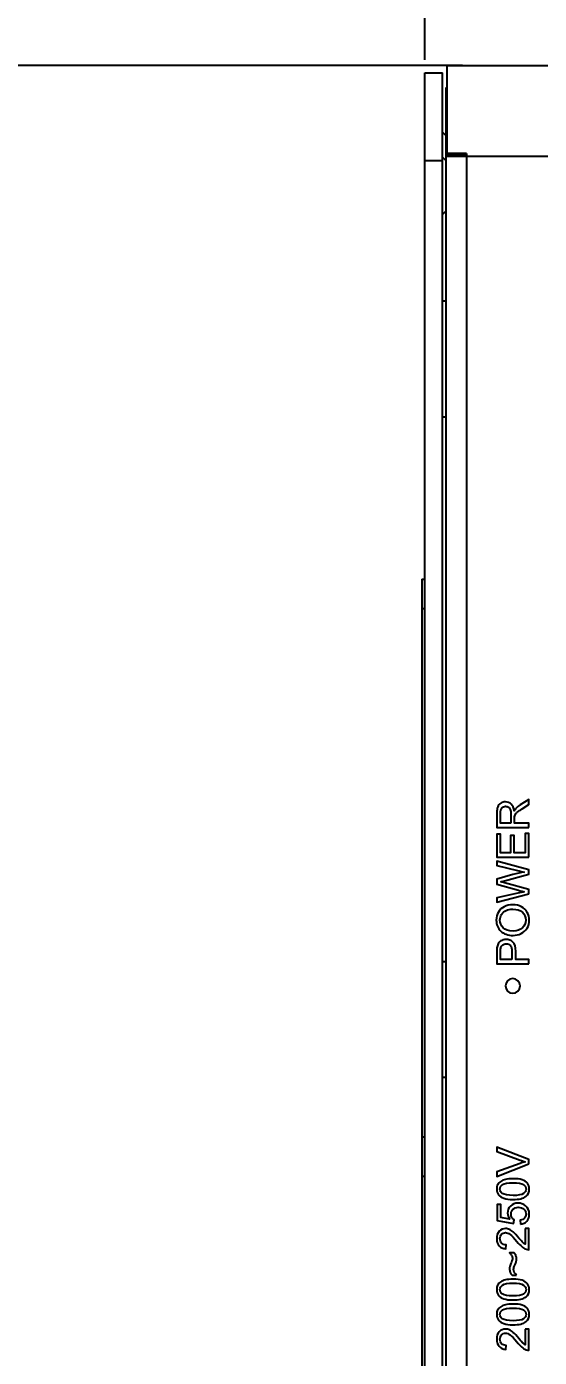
# Model space of a CAD drawing. Header units: millimetres. Extents: x 4086 to 8318, y 123 to 1549.
# Drawn here: x 6833.1 to 6868, y 1037.5 to 1128.2 of the extents above; entities that cross this region are included whole.
import ezdxf

# ---------------------------------------------------------------- set-up
doc = ezdxf.new("R2010")
doc.units = ezdxf.units.MM
for name, color, linetype in [('20_ALL_FEATURES', 7, 'Continuous'), ('layer 3', 7, 'Continuous'), ('尺寸', 3, 'Continuous')]:
    doc.layers.add(name, color=color, linetype=linetype)
doc.styles.get("Standard").update_dxf_attribs({"font": 'simsun.ttc'})
doc.dimstyles.get("Standard").update_dxf_attribs({"dimscale": 6, "dimtxt": 5, "dimasz": 3, "dimexe": 0.18, "dimexo": 0.0625, "dimgap": 0.8, "dimtad": 1, "dimtoh": 1, "dimdec": 1, "dimzin": 0, "dimdsep": 46, "dimtxsty": 'Standard', "dimcen": 0.09, "dimclrd": 256, "dimclre": 256, "dimclrt": 256, "dimadec": 0, "dimazin": 2, "dimtfac": 1, "dimtdec": 1, "dimtofl": 0, "dimtmove": 0, "dimatfit": 3, "dimfxl": 0, "dimtolj": 1, "dimtzin": 0, "dimarcsym": 0})

# ---------------------------------------------------------------- blocks, each defined once
blk = doc.blocks.new('*D100')
at = {"layer": 'Defpoints', "color": 0}
for p in [(6741.611, 1125.542), (6863.173, 1125.542), (6865.692, 987.542)]:
    blk.add_point(p, dxfattribs=at)
at = {"layer": '尺寸', "lineweight": -2}
for p, q in [((6862.798, 1125.542), (6740.531, 1125.542)), ((6741.611, 1005.542), (6741.611, 1107.542)), ((6865.317, 987.542), (6740.531, 987.542))]:
    blk.add_line(p, q, dxfattribs=at)
at = {"layer": '尺寸'}
for points in [[(6744.611, 1107.542), (6738.611, 1107.542), (6741.611, 1125.542)], [(6738.611, 1005.542), (6744.611, 1005.542), (6741.611, 987.542)]]:
    blk.add_solid(points, dxfattribs=at)
at = {"layer": '尺寸', "insert": (6721.811, 1056.542), "char_height": 30, "attachment_point": 5, "rotation": 90}
blk.add_mtext('\\A1;138.0', dxfattribs=at)
blk = doc.blocks.new('*D101')
at = {"layer": 'Defpoints', "color": 0}
for p in [(6676.661, 1125.542), (6863.173, 1125.542), (6845.223, 986.542)]:
    blk.add_point(p, dxfattribs=at)
at = {"layer": '尺寸', "lineweight": -2}
for p, q in [((6862.798, 1125.542), (6675.581, 1125.542)), ((6676.661, 1004.542), (6676.661, 1107.542)), ((6844.848, 986.542), (6675.581, 986.542))]:
    blk.add_line(p, q, dxfattribs=at)
at = {"layer": '尺寸'}
for points in [[(6679.661, 1107.542), (6673.661, 1107.542), (6676.661, 1125.542)], [(6673.661, 1004.542), (6679.661, 1004.542), (6676.661, 986.542)]]:
    blk.add_solid(points, dxfattribs=at)
at = {"layer": '尺寸', "insert": (6656.861, 1056.042), "char_height": 30, "attachment_point": 5, "rotation": 90}
blk.add_mtext('\\A1;139.0', dxfattribs=at)
blk = doc.blocks.new('*D102')
at = {"layer": 'Defpoints', "color": 0}
for p in [(7190.223, 1211.681), (6860.223, 1125.542), (7190.223, 1125.042)]:
    blk.add_point(p, dxfattribs=at)
at = {"layer": '尺寸', "lineweight": -2}
for p, q in [((6860.223, 1125.917), (6860.223, 1212.761)), ((7190.223, 1125.417), (7190.223, 1212.761)), ((6878.223, 1211.681), (7172.223, 1211.681))]:
    blk.add_line(p, q, dxfattribs=at)
at = {"layer": '尺寸'}
for points in [[(6878.223, 1214.681), (6878.223, 1208.681), (6860.223, 1211.681)], [(7172.223, 1208.681), (7172.223, 1214.681), (7190.223, 1211.681)]]:
    blk.add_solid(points, dxfattribs=at)
at = {"layer": '尺寸', "insert": (7025.223, 1231.481), "char_height": 30, "attachment_point": 5}
blk.add_mtext('\\A1;330.0', dxfattribs=at)

msp = doc.modelspace()

# ---------------------------------------------------------------- linework, layer by layer
at = {"layer": '20_ALL_FEATURES', "color": 7, "linetype": 'Continuous'}
for p, q in [((6861.723, 1125.542), (6861.723, 1119.542)), ((6861.723, 1125.542), (7188.723, 1125.542)), ((6860.223, 989.042), (6860.223, 1125.042)), ((6860.223, 1125.042), (6861.423, 1125.042)), ((6861.423, 996.042), (6861.423, 1125.042)), ((6861.673, 997.042), (6861.673, 1124.042)), ((6861.673, 1120.742), (6861.448, 1120.967)), ((6861.673, 1119.042), (6861.448, 1119.267)), ((7188.773, 1119.342), (6861.673, 1119.342)), ((6863.073, 1119.542), (6861.723, 1119.542)), ((6861.723, 1119.503), (6863.073, 1119.503)), ((6862.873, 1119.342), (6862.873, 1119.542)), ((6863.073, 1119.542), (6863.073, 1001.542)), ((6861.423, 1119.042), (6860.223, 1119.042)), ((6861.673, 1115.642), (6861.448, 1115.417)), ((6861.423, 1109.492), (6861.673, 1109.492)), ((6861.423, 1101.592), (6861.673, 1101.592)), ((6860.023, 1090.542), (6860.023, 1030.542)), ((6860.023, 1090.542), (6860.223, 1090.542)), ((6860.023, 1088.542), (6860.223, 1088.542)), ((6861.423, 1064.492), (6861.673, 1064.492)), ((6861.423, 1056.592), (6861.673, 1056.592)), ((6860.023, 1052.542), (6860.223, 1052.542)), ((6860.023, 1049.842), (6860.223, 1049.842))]:
    msp.add_line(p, q, dxfattribs=at)
at = {"layer": 'layer 3'}
for points, knots in [([(6867.309, 1073.616), (6867.309, 1073.616), (6865.132, 1073.616), (6865.132, 1073.616), (6865.132, 1073.616), (6865.132, 1073.616), (6865.132, 1074.581), (6865.132, 1074.581), (6865.132, 1074.581), (6865.132, 1074.775), (6865.152, 1074.923), (6865.191, 1075.024), (6865.191, 1075.024), (6865.23, 1075.124), (6865.299, 1075.205), (6865.398, 1075.265), (6865.398, 1075.265), (6865.496, 1075.326), (6865.606, 1075.356), (6865.725, 1075.356), (6865.725, 1075.356), (6865.88, 1075.356), (6866.01, 1075.305), (6866.116, 1075.205), (6866.116, 1075.205), (6866.222, 1075.106), (6866.289, 1074.952), (6866.318, 1074.743), (6866.318, 1074.743), (6866.354, 1074.819), (6866.391, 1074.877), (6866.426, 1074.917), (6866.426, 1074.917), (6866.503, 1075.001), (6866.6, 1075.08), (6866.716, 1075.155), (6866.716, 1075.155), (6866.716, 1075.155), (6867.309, 1075.531), (6867.309, 1075.531), (6867.309, 1075.531), (6867.309, 1075.531), (6867.309, 1075.172), (6867.309, 1075.172), (6867.309, 1075.172), (6867.309, 1075.172), (6866.856, 1074.884), (6866.856, 1074.884), (6866.856, 1074.884), (6866.725, 1074.8), (6866.625, 1074.731), (6866.555, 1074.676), (6866.555, 1074.676), (6866.486, 1074.622), (6866.438, 1074.573), (6866.41, 1074.53), (6866.41, 1074.53), (6866.383, 1074.487), (6866.363, 1074.443), (6866.352, 1074.399), (6866.352, 1074.399), (6866.346, 1074.366), (6866.342, 1074.313), (6866.342, 1074.239), (6866.342, 1074.239), (6866.342, 1074.239), (6866.342, 1073.905), (6866.342, 1073.905), (6866.342, 1073.905), (6866.342, 1073.905), (6867.309, 1073.905), (6867.309, 1073.905), (6867.309, 1073.905), (6867.309, 1073.905), (6867.309, 1073.616), (6867.309, 1073.616)], [0, 0, 0, 0, 0.05, 0.05, 0.05, 0.05, 0.1, 0.1, 0.1, 0.1, 0.15, 0.15, 0.15, 0.15, 0.2, 0.2, 0.2, 0.2, 0.25, 0.25, 0.25, 0.25, 0.3, 0.3, 0.3, 0.3, 0.35, 0.35, 0.35, 0.35, 0.4, 0.4, 0.4, 0.4, 0.45, 0.45, 0.45, 0.45, 0.5, 0.5, 0.5, 0.5, 0.55, 0.55, 0.55, 0.55, 0.6, 0.6, 0.6, 0.6, 0.65, 0.65, 0.65, 0.65, 0.7, 0.7, 0.7, 0.7, 0.75, 0.75, 0.75, 0.75, 0.8, 0.8, 0.8, 0.8, 0.85, 0.85, 0.85, 0.85, 0.9, 0.9, 0.9, 0.9, 1, 1, 1, 1]), ([(6866.093, 1073.905), (6866.093, 1073.905), (6866.093, 1074.523), (6866.093, 1074.523), (6866.093, 1074.523), (6866.093, 1074.655), (6866.079, 1074.758), (6866.052, 1074.831), (6866.052, 1074.831), (6866.025, 1074.905), (6865.981, 1074.962), (6865.921, 1075), (6865.921, 1075), (6865.861, 1075.038), (6865.796, 1075.058), (6865.726, 1075.058), (6865.726, 1075.058), (6865.623, 1075.058), (6865.538, 1075.021), (6865.471, 1074.946), (6865.471, 1074.946), (6865.405, 1074.872), (6865.372, 1074.754), (6865.372, 1074.593), (6865.372, 1074.593), (6865.372, 1074.593), (6865.372, 1073.905), (6865.372, 1073.905), (6865.372, 1073.905), (6865.372, 1073.905), (6866.093, 1073.905), (6866.093, 1073.905)], [0, 0, 0, 0, 0.111111, 0.111111, 0.111111, 0.111111, 0.222222, 0.222222, 0.222222, 0.222222, 0.333333, 0.333333, 0.333333, 0.333333, 0.444444, 0.444444, 0.444444, 0.444444, 0.555556, 0.555556, 0.555556, 0.555556, 0.666667, 0.666667, 0.666667, 0.666667, 0.777778, 0.777778, 0.777778, 0.777778, 1, 1, 1, 1]), ([(6867.309, 1071.588), (6867.309, 1071.588), (6865.132, 1071.588), (6865.132, 1071.588), (6865.132, 1071.588), (6865.132, 1071.588), (6865.132, 1073.16), (6865.132, 1073.16), (6865.132, 1073.16), (6865.132, 1073.16), (6865.387, 1073.16), (6865.387, 1073.16), (6865.387, 1073.16), (6865.387, 1073.16), (6865.387, 1071.877), (6865.387, 1071.877), (6865.387, 1071.877), (6865.387, 1071.877), (6866.056, 1071.877), (6866.056, 1071.877), (6866.056, 1071.877), (6866.056, 1071.877), (6866.056, 1073.078), (6866.056, 1073.078), (6866.056, 1073.078), (6866.056, 1073.078), (6866.312, 1073.078), (6866.312, 1073.078), (6866.312, 1073.078), (6866.312, 1073.078), (6866.312, 1071.877), (6866.312, 1071.877), (6866.312, 1071.877), (6866.312, 1071.877), (6867.054, 1071.877), (6867.054, 1071.877), (6867.054, 1071.877), (6867.054, 1071.877), (6867.054, 1073.212), (6867.054, 1073.212), (6867.054, 1073.212), (6867.054, 1073.212), (6867.309, 1073.212), (6867.309, 1073.212), (6867.309, 1073.212), (6867.309, 1073.212), (6867.309, 1071.588), (6867.309, 1071.588)], [0, 0, 0, 0, 0.076923, 0.076923, 0.076923, 0.076923, 0.153846, 0.153846, 0.153846, 0.153846, 0.230769, 0.230769, 0.230769, 0.230769, 0.307692, 0.307692, 0.307692, 0.307692, 0.384615, 0.384615, 0.384615, 0.384615, 0.461538, 0.461538, 0.461538, 0.461538, 0.538462, 0.538462, 0.538462, 0.538462, 0.615385, 0.615385, 0.615385, 0.615385, 0.692308, 0.692308, 0.692308, 0.692308, 0.769231, 0.769231, 0.769231, 0.769231, 0.846154, 0.846154, 0.846154, 0.846154, 1, 1, 1, 1]), ([(6867.309, 1069.088), (6867.309, 1069.088), (6865.132, 1068.515), (6865.132, 1068.515), (6865.132, 1068.515), (6865.132, 1068.515), (6865.132, 1068.814), (6865.132, 1068.814), (6865.132, 1068.814), (6865.132, 1068.814), (6866.56, 1069.14), (6866.56, 1069.14), (6866.56, 1069.14), (6866.709, 1069.176), (6866.857, 1069.207), (6867.004, 1069.234), (6867.004, 1069.234), (6866.772, 1069.291), (6866.639, 1069.325), (6866.603, 1069.334), (6866.603, 1069.334), (6866.603, 1069.334), (6865.132, 1069.746), (6865.132, 1069.746), (6865.132, 1069.746), (6865.132, 1069.746), (6865.132, 1070.093), (6865.132, 1070.093), (6865.132, 1070.093), (6865.132, 1070.093), (6866.234, 1070.405), (6866.234, 1070.405), (6866.234, 1070.405), (6866.508, 1070.482), (6866.765, 1070.538), (6867.004, 1070.575), (6867.004, 1070.575), (6866.867, 1070.604), (6866.71, 1070.641), (6866.532, 1070.686), (6866.532, 1070.686), (6866.532, 1070.686), (6865.132, 1071.026), (6865.132, 1071.026), (6865.132, 1071.026), (6865.132, 1071.026), (6865.132, 1071.315), (6865.132, 1071.315), (6865.132, 1071.315), (6865.132, 1071.315), (6867.309, 1070.719), (6867.309, 1070.719), (6867.309, 1070.719), (6867.309, 1070.719), (6867.309, 1070.439), (6867.309, 1070.439), (6867.309, 1070.439), (6867.309, 1070.439), (6865.65, 1069.982), (6865.65, 1069.982), (6865.65, 1069.982), (6865.512, 1069.944), (6865.426, 1069.921), (6865.395, 1069.912), (6865.395, 1069.912), (6865.494, 1069.887), (6865.579, 1069.865), (6865.65, 1069.846), (6865.65, 1069.846), (6865.65, 1069.846), (6867.309, 1069.389), (6867.309, 1069.389), (6867.309, 1069.389), (6867.309, 1069.389), (6867.309, 1069.088), (6867.309, 1069.088)], [0, 0, 0, 0, 0.05, 0.05, 0.05, 0.05, 0.1, 0.1, 0.1, 0.1, 0.15, 0.15, 0.15, 0.15, 0.2, 0.2, 0.2, 0.2, 0.25, 0.25, 0.25, 0.25, 0.3, 0.3, 0.3, 0.3, 0.35, 0.35, 0.35, 0.35, 0.4, 0.4, 0.4, 0.4, 0.45, 0.45, 0.45, 0.45, 0.5, 0.5, 0.5, 0.5, 0.55, 0.55, 0.55, 0.55, 0.6, 0.6, 0.6, 0.6, 0.65, 0.65, 0.65, 0.65, 0.7, 0.7, 0.7, 0.7, 0.75, 0.75, 0.75, 0.75, 0.8, 0.8, 0.8, 0.8, 0.85, 0.85, 0.85, 0.85, 0.9, 0.9, 0.9, 0.9, 1, 1, 1, 1]), ([(6866.249, 1066.259), (6865.889, 1066.259), (6865.606, 1066.357), (6865.402, 1066.551), (6865.402, 1066.551), (6865.197, 1066.745), (6865.096, 1066.995), (6865.096, 1067.302), (6865.096, 1067.302), (6865.096, 1067.503), (6865.144, 1067.684), (6865.239, 1067.846), (6865.239, 1067.846), (6865.335, 1068.007), (6865.469, 1068.13), (6865.641, 1068.215), (6865.641, 1068.215), (6865.812, 1068.299), (6866.007, 1068.342), (6866.224, 1068.342), (6866.224, 1068.342), (6866.444, 1068.342), (6866.642, 1068.297), (6866.816, 1068.208), (6866.816, 1068.208), (6866.99, 1068.119), (6867.122, 1067.993), (6867.211, 1067.83), (6867.211, 1067.83), (6867.301, 1067.666), (6867.346, 1067.49), (6867.346, 1067.301), (6867.346, 1067.301), (6867.346, 1067.095), (6867.296, 1066.912), (6867.197, 1066.751), (6867.197, 1066.751), (6867.098, 1066.59), (6866.963, 1066.467), (6866.792, 1066.384), (6866.792, 1066.384), (6866.621, 1066.301), (6866.44, 1066.259), (6866.249, 1066.259)], [0, 0, 0, 0, 0.083333, 0.083333, 0.083333, 0.083333, 0.166667, 0.166667, 0.166667, 0.166667, 0.25, 0.25, 0.25, 0.25, 0.333333, 0.333333, 0.333333, 0.333333, 0.416667, 0.416667, 0.416667, 0.416667, 0.5, 0.5, 0.5, 0.5, 0.583333, 0.583333, 0.583333, 0.583333, 0.666667, 0.666667, 0.666667, 0.666667, 0.75, 0.75, 0.75, 0.75, 0.833333, 0.833333, 0.833333, 0.833333, 1, 1, 1, 1]), ([(6866.254, 1066.557), (6866.516, 1066.557), (6866.723, 1066.628), (6866.873, 1066.768), (6866.873, 1066.768), (6867.024, 1066.909), (6867.099, 1067.086), (6867.099, 1067.299), (6867.099, 1067.299), (6867.099, 1067.516), (6867.023, 1067.694), (6866.871, 1067.834), (6866.871, 1067.834), (6866.719, 1067.974), (6866.503, 1068.044), (6866.224, 1068.044), (6866.224, 1068.044), (6866.047, 1068.044), (6865.892, 1068.014), (6865.76, 1067.954), (6865.76, 1067.954), (6865.629, 1067.895), (6865.526, 1067.807), (6865.454, 1067.692), (6865.454, 1067.692), (6865.381, 1067.576), (6865.345, 1067.447), (6865.345, 1067.304), (6865.345, 1067.304), (6865.345, 1067.1), (6865.415, 1066.925), (6865.555, 1066.778), (6865.555, 1066.778), (6865.695, 1066.631), (6865.928, 1066.557), (6866.254, 1066.557)], [0, 0, 0, 0, 0.1, 0.1, 0.1, 0.1, 0.2, 0.2, 0.2, 0.2, 0.3, 0.3, 0.3, 0.3, 0.4, 0.4, 0.4, 0.4, 0.5, 0.5, 0.5, 0.5, 0.6, 0.6, 0.6, 0.6, 0.7, 0.7, 0.7, 0.7, 0.8, 0.8, 0.8, 0.8, 1, 1, 1, 1]), ([(6867.309, 1064.319), (6867.309, 1064.319), (6865.132, 1064.319), (6865.132, 1064.319), (6865.132, 1064.319), (6865.132, 1064.319), (6865.132, 1065.141), (6865.132, 1065.141), (6865.132, 1065.141), (6865.132, 1065.286), (6865.139, 1065.396), (6865.153, 1065.473), (6865.153, 1065.473), (6865.171, 1065.58), (6865.204, 1065.669), (6865.254, 1065.742), (6865.254, 1065.742), (6865.304, 1065.814), (6865.374, 1065.872), (6865.464, 1065.917), (6865.464, 1065.917), (6865.554, 1065.961), (6865.652, 1065.983), (6865.76, 1065.983), (6865.76, 1065.983), (6865.945, 1065.983), (6866.101, 1065.924), (6866.229, 1065.806), (6866.229, 1065.806), (6866.357, 1065.688), (6866.421, 1065.475), (6866.421, 1065.167), (6866.421, 1065.167), (6866.421, 1065.167), (6866.421, 1064.608), (6866.421, 1064.608), (6866.421, 1064.608), (6866.421, 1064.608), (6867.309, 1064.608), (6867.309, 1064.608), (6867.309, 1064.608), (6867.309, 1064.608), (6867.309, 1064.319), (6867.309, 1064.319)], [0, 0, 0, 0, 0.083333, 0.083333, 0.083333, 0.083333, 0.166667, 0.166667, 0.166667, 0.166667, 0.25, 0.25, 0.25, 0.25, 0.333333, 0.333333, 0.333333, 0.333333, 0.416667, 0.416667, 0.416667, 0.416667, 0.5, 0.5, 0.5, 0.5, 0.583333, 0.583333, 0.583333, 0.583333, 0.666667, 0.666667, 0.666667, 0.666667, 0.75, 0.75, 0.75, 0.75, 0.833333, 0.833333, 0.833333, 0.833333, 1, 1, 1, 1]), ([(6866.166, 1064.608), (6866.166, 1064.608), (6866.166, 1065.171), (6866.166, 1065.171), (6866.166, 1065.171), (6866.166, 1065.357), (6866.131, 1065.489), (6866.062, 1065.567), (6866.062, 1065.567), (6865.992, 1065.645), (6865.895, 1065.684), (6865.769, 1065.684), (6865.769, 1065.684), (6865.678, 1065.684), (6865.6, 1065.662), (6865.535, 1065.616), (6865.535, 1065.616), (6865.471, 1065.57), (6865.427, 1065.509), (6865.407, 1065.434), (6865.407, 1065.434), (6865.394, 1065.385), (6865.387, 1065.295), (6865.387, 1065.165), (6865.387, 1065.165), (6865.387, 1065.165), (6865.387, 1064.608), (6865.387, 1064.608), (6865.387, 1064.608), (6865.387, 1064.608), (6866.166, 1064.608), (6866.166, 1064.608)], [0, 0, 0, 0, 0.111111, 0.111111, 0.111111, 0.111111, 0.222222, 0.222222, 0.222222, 0.222222, 0.333333, 0.333333, 0.333333, 0.333333, 0.444444, 0.444444, 0.444444, 0.444444, 0.555556, 0.555556, 0.555556, 0.555556, 0.666667, 0.666667, 0.666667, 0.666667, 0.777778, 0.777778, 0.777778, 0.777778, 1, 1, 1, 1]), ([(6867.309, 1050.682), (6867.309, 1050.682), (6865.132, 1049.84), (6865.132, 1049.84), (6865.132, 1049.84), (6865.132, 1049.84), (6865.132, 1050.153), (6865.132, 1050.153), (6865.132, 1050.153), (6865.132, 1050.153), (6866.714, 1050.718), (6866.714, 1050.718), (6866.714, 1050.718), (6866.841, 1050.763), (6866.959, 1050.802), (6867.07, 1050.832), (6867.07, 1050.832), (6866.951, 1050.866), (6866.833, 1050.905), (6866.714, 1050.949), (6866.714, 1050.949), (6866.714, 1050.949), (6865.132, 1051.536), (6865.132, 1051.536), (6865.132, 1051.536), (6865.132, 1051.536), (6865.132, 1051.83), (6865.132, 1051.83), (6865.132, 1051.83), (6865.132, 1051.83), (6867.309, 1050.981), (6867.309, 1050.981), (6867.309, 1050.981), (6867.309, 1050.981), (6867.309, 1050.682), (6867.309, 1050.682)], [0, 0, 0, 0, 0.1, 0.1, 0.1, 0.1, 0.2, 0.2, 0.2, 0.2, 0.3, 0.3, 0.3, 0.3, 0.4, 0.4, 0.4, 0.4, 0.5, 0.5, 0.5, 0.5, 0.6, 0.6, 0.6, 0.6, 0.7, 0.7, 0.7, 0.7, 0.8, 0.8, 0.8, 0.8, 1, 1, 1, 1]), ([(6866.235, 1048.264), (6865.978, 1048.264), (6865.77, 1048.29), (6865.613, 1048.343), (6865.613, 1048.343), (6865.455, 1048.396), (6865.334, 1048.475), (6865.25, 1048.579), (6865.25, 1048.579), (6865.165, 1048.683), (6865.123, 1048.814), (6865.123, 1048.972), (6865.123, 1048.972), (6865.123, 1049.089), (6865.146, 1049.191), (6865.193, 1049.28), (6865.193, 1049.28), (6865.24, 1049.368), (6865.308, 1049.441), (6865.397, 1049.498), (6865.397, 1049.498), (6865.485, 1049.555), (6865.593, 1049.599), (6865.72, 1049.632), (6865.72, 1049.632), (6865.848, 1049.665), (6866.019, 1049.681), (6866.235, 1049.681), (6866.235, 1049.681), (6866.49, 1049.681), (6866.697, 1049.655), (6866.854, 1049.602), (6866.854, 1049.602), (6867.012, 1049.55), (6867.133, 1049.472), (6867.218, 1049.367), (6867.218, 1049.367), (6867.303, 1049.263), (6867.346, 1049.132), (6867.346, 1048.972), (6867.346, 1048.972), (6867.346, 1048.763), (6867.271, 1048.598), (6867.122, 1048.479), (6867.122, 1048.479), (6866.939, 1048.335), (6866.644, 1048.264), (6866.235, 1048.264)], [0, 0, 0, 0, 0.076923, 0.076923, 0.076923, 0.076923, 0.153846, 0.153846, 0.153846, 0.153846, 0.230769, 0.230769, 0.230769, 0.230769, 0.307692, 0.307692, 0.307692, 0.307692, 0.384615, 0.384615, 0.384615, 0.384615, 0.461538, 0.461538, 0.461538, 0.461538, 0.538462, 0.538462, 0.538462, 0.538462, 0.615385, 0.615385, 0.615385, 0.615385, 0.692308, 0.692308, 0.692308, 0.692308, 0.769231, 0.769231, 0.769231, 0.769231, 0.846154, 0.846154, 0.846154, 0.846154, 1, 1, 1, 1]), ([(6866.236, 1048.538), (6866.594, 1048.538), (6866.832, 1048.579), (6866.95, 1048.663), (6866.95, 1048.663), (6867.068, 1048.746), (6867.127, 1048.85), (6867.127, 1048.972), (6867.127, 1048.972), (6867.127, 1049.095), (6867.067, 1049.198), (6866.949, 1049.282), (6866.949, 1049.282), (6866.831, 1049.366), (6866.593, 1049.407), (6866.236, 1049.407), (6866.236, 1049.407), (6865.877, 1049.407), (6865.639, 1049.366), (6865.522, 1049.282), (6865.522, 1049.282), (6865.404, 1049.199), (6865.345, 1049.095), (6865.345, 1048.969), (6865.345, 1048.969), (6865.345, 1048.847), (6865.397, 1048.748), (6865.501, 1048.675), (6865.501, 1048.675), (6865.633, 1048.583), (6865.878, 1048.538), (6866.236, 1048.538)], [0, 0, 0, 0, 0.111111, 0.111111, 0.111111, 0.111111, 0.222222, 0.222222, 0.222222, 0.222222, 0.333333, 0.333333, 0.333333, 0.333333, 0.444444, 0.444444, 0.444444, 0.444444, 0.555556, 0.555556, 0.555556, 0.555556, 0.666667, 0.666667, 0.666667, 0.666667, 0.777778, 0.777778, 0.777778, 0.777778, 1, 1, 1, 1]), ([(6866.737, 1046.573), (6866.737, 1046.573), (6866.716, 1046.853), (6866.716, 1046.853), (6866.716, 1046.853), (6866.852, 1046.873), (6866.955, 1046.922), (6867.024, 1046.997), (6867.024, 1046.997), (6867.092, 1047.072), (6867.127, 1047.163), (6867.127, 1047.271), (6867.127, 1047.271), (6867.127, 1047.402), (6867.078, 1047.51), (6866.981, 1047.599), (6866.981, 1047.599), (6866.884, 1047.687), (6866.755, 1047.731), (6866.595, 1047.731), (6866.595, 1047.731), (6866.443, 1047.731), (6866.322, 1047.689), (6866.234, 1047.605), (6866.234, 1047.605), (6866.146, 1047.52), (6866.102, 1047.408), (6866.102, 1047.269), (6866.102, 1047.269), (6866.102, 1047.182), (6866.122, 1047.105), (6866.161, 1047.036), (6866.161, 1047.036), (6866.201, 1046.967), (6866.252, 1046.914), (6866.315, 1046.874), (6866.315, 1046.874), (6866.315, 1046.874), (6866.278, 1046.622), (6866.278, 1046.622), (6866.278, 1046.622), (6866.278, 1046.622), (6865.159, 1046.831), (6865.159, 1046.831), (6865.159, 1046.831), (6865.159, 1046.831), (6865.159, 1047.911), (6865.159, 1047.911), (6865.159, 1047.911), (6865.159, 1047.911), (6865.415, 1047.911), (6865.415, 1047.911), (6865.415, 1047.911), (6865.415, 1047.911), (6865.415, 1047.045), (6865.415, 1047.045), (6865.415, 1047.045), (6865.415, 1047.045), (6866.002, 1046.929), (6866.002, 1046.929), (6866.002, 1046.929), (6865.91, 1047.059), (6865.865, 1047.196), (6865.865, 1047.339), (6865.865, 1047.339), (6865.865, 1047.528), (6865.931, 1047.688), (6866.062, 1047.819), (6866.062, 1047.819), (6866.194, 1047.949), (6866.363, 1048.014), (6866.57, 1048.014), (6866.57, 1048.014), (6866.767, 1048.014), (6866.938, 1047.957), (6867.081, 1047.842), (6867.081, 1047.842), (6867.257, 1047.703), (6867.346, 1047.513), (6867.346, 1047.271), (6867.346, 1047.271), (6867.346, 1047.074), (6867.29, 1046.912), (6867.179, 1046.787), (6867.179, 1046.787), (6867.068, 1046.662), (6866.921, 1046.591), (6866.737, 1046.573)], [0, 0, 0, 0, 0.043478, 0.043478, 0.043478, 0.043478, 0.086957, 0.086957, 0.086957, 0.086957, 0.130435, 0.130435, 0.130435, 0.130435, 0.173913, 0.173913, 0.173913, 0.173913, 0.217391, 0.217391, 0.217391, 0.217391, 0.26087, 0.26087, 0.26087, 0.26087, 0.304348, 0.304348, 0.304348, 0.304348, 0.347826, 0.347826, 0.347826, 0.347826, 0.391304, 0.391304, 0.391304, 0.391304, 0.434783, 0.434783, 0.434783, 0.434783, 0.478261, 0.478261, 0.478261, 0.478261, 0.521739, 0.521739, 0.521739, 0.521739, 0.565217, 0.565217, 0.565217, 0.565217, 0.608696, 0.608696, 0.608696, 0.608696, 0.652174, 0.652174, 0.652174, 0.652174, 0.695652, 0.695652, 0.695652, 0.695652, 0.73913, 0.73913, 0.73913, 0.73913, 0.782609, 0.782609, 0.782609, 0.782609, 0.826087, 0.826087, 0.826087, 0.826087, 0.869565, 0.869565, 0.869565, 0.869565, 0.913043, 0.913043, 0.913043, 0.913043, 1, 1, 1, 1]), ([(6867.054, 1046.284), (6867.054, 1046.284), (6867.309, 1046.284), (6867.309, 1046.284), (6867.309, 1046.284), (6867.309, 1046.284), (6867.309, 1044.842), (6867.309, 1044.842), (6867.309, 1044.842), (6867.245, 1044.84), (6867.183, 1044.851), (6867.123, 1044.874), (6867.123, 1044.874), (6867.025, 1044.911), (6866.928, 1044.97), (6866.834, 1045.052), (6866.834, 1045.052), (6866.739, 1045.133), (6866.629, 1045.25), (6866.505, 1045.401), (6866.505, 1045.401), (6866.311, 1045.637), (6866.158, 1045.797), (6866.044, 1045.881), (6866.044, 1045.881), (6865.931, 1045.965), (6865.823, 1046.007), (6865.722, 1046.007), (6865.722, 1046.007), (6865.616, 1046.007), (6865.527, 1045.969), (6865.454, 1045.893), (6865.454, 1045.893), (6865.381, 1045.817), (6865.345, 1045.718), (6865.345, 1045.595), (6865.345, 1045.595), (6865.345, 1045.466), (6865.383, 1045.363), (6865.46, 1045.285), (6865.46, 1045.285), (6865.537, 1045.208), (6865.643, 1045.169), (6865.78, 1045.168), (6865.78, 1045.168), (6865.78, 1045.168), (6865.752, 1044.894), (6865.752, 1044.894), (6865.752, 1044.894), (6865.548, 1044.913), (6865.391, 1044.984), (6865.284, 1045.106), (6865.284, 1045.106), (6865.177, 1045.23), (6865.123, 1045.394), (6865.123, 1045.602), (6865.123, 1045.602), (6865.123, 1045.81), (6865.181, 1045.976), (6865.297, 1046.098), (6865.297, 1046.098), (6865.413, 1046.22), (6865.557, 1046.281), (6865.728, 1046.281), (6865.728, 1046.281), (6865.815, 1046.281), (6865.901, 1046.263), (6865.985, 1046.227), (6865.985, 1046.227), (6866.069, 1046.191), (6866.158, 1046.132), (6866.251, 1046.05), (6866.251, 1046.05), (6866.344, 1045.966), (6866.472, 1045.829), (6866.635, 1045.638), (6866.635, 1045.638), (6866.769, 1045.477), (6866.861, 1045.373), (6866.909, 1045.328), (6866.909, 1045.328), (6866.957, 1045.282), (6867.005, 1045.245), (6867.054, 1045.215), (6867.054, 1045.215), (6867.054, 1045.215), (6867.054, 1046.284), (6867.054, 1046.284)], [0, 0, 0, 0, 0.043478, 0.043478, 0.043478, 0.043478, 0.086957, 0.086957, 0.086957, 0.086957, 0.130435, 0.130435, 0.130435, 0.130435, 0.173913, 0.173913, 0.173913, 0.173913, 0.217391, 0.217391, 0.217391, 0.217391, 0.26087, 0.26087, 0.26087, 0.26087, 0.304348, 0.304348, 0.304348, 0.304348, 0.347826, 0.347826, 0.347826, 0.347826, 0.391304, 0.391304, 0.391304, 0.391304, 0.434783, 0.434783, 0.434783, 0.434783, 0.478261, 0.478261, 0.478261, 0.478261, 0.521739, 0.521739, 0.521739, 0.521739, 0.565217, 0.565217, 0.565217, 0.565217, 0.608696, 0.608696, 0.608696, 0.608696, 0.652174, 0.652174, 0.652174, 0.652174, 0.695652, 0.695652, 0.695652, 0.695652, 0.73913, 0.73913, 0.73913, 0.73913, 0.782609, 0.782609, 0.782609, 0.782609, 0.826087, 0.826087, 0.826087, 0.826087, 0.869565, 0.869565, 0.869565, 0.869565, 0.913043, 0.913043, 0.913043, 0.913043, 1, 1, 1, 1]), ([(6866.479, 1043.106), (6866.479, 1043.106), (6866.175, 1043.106), (6866.175, 1043.106), (6866.175, 1043.106), (6866.057, 1043.211), (6865.999, 1043.349), (6865.999, 1043.519), (6865.999, 1043.519), (6865.999, 1043.579), (6866.007, 1043.641), (6866.025, 1043.707), (6866.025, 1043.707), (6866.042, 1043.772), (6866.077, 1043.865), (6866.129, 1043.986), (6866.129, 1043.986), (6866.158, 1044.054), (6866.177, 1044.106), (6866.186, 1044.14), (6866.186, 1044.14), (6866.195, 1044.174), (6866.199, 1044.209), (6866.199, 1044.243), (6866.199, 1044.243), (6866.199, 1044.308), (6866.18, 1044.374), (6866.141, 1044.443), (6866.141, 1044.443), (6866.102, 1044.512), (6866.054, 1044.573), (6865.995, 1044.627), (6865.995, 1044.627), (6865.995, 1044.627), (6866.312, 1044.627), (6866.312, 1044.627), (6866.312, 1044.627), (6866.371, 1044.563), (6866.413, 1044.499), (6866.439, 1044.434), (6866.439, 1044.434), (6866.466, 1044.369), (6866.479, 1044.296), (6866.479, 1044.215), (6866.479, 1044.215), (6866.479, 1044.155), (6866.472, 1044.099), (6866.458, 1044.045), (6866.458, 1044.045), (6866.444, 1043.991), (6866.411, 1043.905), (6866.358, 1043.788), (6866.358, 1043.788), (6866.305, 1043.67), (6866.278, 1043.572), (6866.278, 1043.494), (6866.278, 1043.494), (6866.278, 1043.431), (6866.292, 1043.371), (6866.319, 1043.315), (6866.319, 1043.315), (6866.346, 1043.259), (6866.399, 1043.189), (6866.479, 1043.106)], [0, 0, 0, 0, 0.058824, 0.058824, 0.058824, 0.058824, 0.117647, 0.117647, 0.117647, 0.117647, 0.176471, 0.176471, 0.176471, 0.176471, 0.235294, 0.235294, 0.235294, 0.235294, 0.294118, 0.294118, 0.294118, 0.294118, 0.352941, 0.352941, 0.352941, 0.352941, 0.411765, 0.411765, 0.411765, 0.411765, 0.470588, 0.470588, 0.470588, 0.470588, 0.529412, 0.529412, 0.529412, 0.529412, 0.588235, 0.588235, 0.588235, 0.588235, 0.647059, 0.647059, 0.647059, 0.647059, 0.705882, 0.705882, 0.705882, 0.705882, 0.764706, 0.764706, 0.764706, 0.764706, 0.823529, 0.823529, 0.823529, 0.823529, 0.882353, 0.882353, 0.882353, 0.882353, 1, 1, 1, 1]), ([(6866.235, 1041.415), (6865.978, 1041.415), (6865.77, 1041.442), (6865.613, 1041.494), (6865.613, 1041.494), (6865.455, 1041.548), (6865.334, 1041.626), (6865.25, 1041.731), (6865.25, 1041.731), (6865.165, 1041.834), (6865.123, 1041.966), (6865.123, 1042.124), (6865.123, 1042.124), (6865.123, 1042.24), (6865.146, 1042.343), (6865.193, 1042.431), (6865.193, 1042.431), (6865.24, 1042.519), (6865.308, 1042.593), (6865.397, 1042.649), (6865.397, 1042.649), (6865.485, 1042.706), (6865.593, 1042.751), (6865.72, 1042.783), (6865.72, 1042.783), (6865.848, 1042.816), (6866.019, 1042.832), (6866.235, 1042.832), (6866.235, 1042.832), (6866.49, 1042.832), (6866.697, 1042.806), (6866.854, 1042.754), (6866.854, 1042.754), (6867.012, 1042.701), (6867.133, 1042.623), (6867.218, 1042.518), (6867.218, 1042.518), (6867.303, 1042.415), (6867.346, 1042.283), (6867.346, 1042.124), (6867.346, 1042.124), (6867.346, 1041.914), (6867.271, 1041.75), (6867.122, 1041.63), (6867.122, 1041.63), (6866.939, 1041.487), (6866.644, 1041.415), (6866.235, 1041.415)], [0, 0, 0, 0, 0.076923, 0.076923, 0.076923, 0.076923, 0.153846, 0.153846, 0.153846, 0.153846, 0.230769, 0.230769, 0.230769, 0.230769, 0.307692, 0.307692, 0.307692, 0.307692, 0.384615, 0.384615, 0.384615, 0.384615, 0.461538, 0.461538, 0.461538, 0.461538, 0.538462, 0.538462, 0.538462, 0.538462, 0.615385, 0.615385, 0.615385, 0.615385, 0.692308, 0.692308, 0.692308, 0.692308, 0.769231, 0.769231, 0.769231, 0.769231, 0.846154, 0.846154, 0.846154, 0.846154, 1, 1, 1, 1]), ([(6866.236, 1041.689), (6866.594, 1041.689), (6866.832, 1041.731), (6866.95, 1041.814), (6866.95, 1041.814), (6867.068, 1041.898), (6867.127, 1042.001), (6867.127, 1042.124), (6867.127, 1042.124), (6867.127, 1042.246), (6867.067, 1042.35), (6866.949, 1042.433), (6866.949, 1042.433), (6866.831, 1042.517), (6866.593, 1042.559), (6866.236, 1042.559), (6866.236, 1042.559), (6865.877, 1042.559), (6865.639, 1042.517), (6865.522, 1042.433), (6865.522, 1042.433), (6865.404, 1042.35), (6865.345, 1042.246), (6865.345, 1042.121), (6865.345, 1042.121), (6865.345, 1041.998), (6865.397, 1041.9), (6865.501, 1041.826), (6865.501, 1041.826), (6865.633, 1041.735), (6865.878, 1041.689), (6866.236, 1041.689)], [0, 0, 0, 0, 0.111111, 0.111111, 0.111111, 0.111111, 0.222222, 0.222222, 0.222222, 0.222222, 0.333333, 0.333333, 0.333333, 0.333333, 0.444444, 0.444444, 0.444444, 0.444444, 0.555556, 0.555556, 0.555556, 0.555556, 0.666667, 0.666667, 0.666667, 0.666667, 0.777778, 0.777778, 0.777778, 0.777778, 1, 1, 1, 1]), ([(6866.235, 1039.724), (6865.978, 1039.724), (6865.77, 1039.751), (6865.613, 1039.803), (6865.613, 1039.803), (6865.455, 1039.857), (6865.334, 1039.935), (6865.25, 1040.04), (6865.25, 1040.04), (6865.165, 1040.143), (6865.123, 1040.275), (6865.123, 1040.433), (6865.123, 1040.433), (6865.123, 1040.549), (6865.146, 1040.652), (6865.193, 1040.74), (6865.193, 1040.74), (6865.24, 1040.828), (6865.308, 1040.901), (6865.397, 1040.958), (6865.397, 1040.958), (6865.485, 1041.015), (6865.593, 1041.06), (6865.72, 1041.092), (6865.72, 1041.092), (6865.848, 1041.125), (6866.019, 1041.141), (6866.235, 1041.141), (6866.235, 1041.141), (6866.49, 1041.141), (6866.697, 1041.115), (6866.854, 1041.063), (6866.854, 1041.063), (6867.012, 1041.01), (6867.133, 1040.932), (6867.218, 1040.827), (6867.218, 1040.827), (6867.303, 1040.724), (6867.346, 1040.592), (6867.346, 1040.433), (6867.346, 1040.433), (6867.346, 1040.223), (6867.271, 1040.059), (6867.122, 1039.939), (6867.122, 1039.939), (6866.939, 1039.796), (6866.644, 1039.724), (6866.235, 1039.724)], [0, 0, 0, 0, 0.076923, 0.076923, 0.076923, 0.076923, 0.153846, 0.153846, 0.153846, 0.153846, 0.230769, 0.230769, 0.230769, 0.230769, 0.307692, 0.307692, 0.307692, 0.307692, 0.384615, 0.384615, 0.384615, 0.384615, 0.461538, 0.461538, 0.461538, 0.461538, 0.538462, 0.538462, 0.538462, 0.538462, 0.615385, 0.615385, 0.615385, 0.615385, 0.692308, 0.692308, 0.692308, 0.692308, 0.769231, 0.769231, 0.769231, 0.769231, 0.846154, 0.846154, 0.846154, 0.846154, 1, 1, 1, 1]), ([(6866.236, 1039.998), (6866.594, 1039.998), (6866.832, 1040.04), (6866.95, 1040.123), (6866.95, 1040.123), (6867.068, 1040.207), (6867.127, 1040.31), (6867.127, 1040.433), (6867.127, 1040.433), (6867.127, 1040.555), (6867.067, 1040.659), (6866.949, 1040.742), (6866.949, 1040.742), (6866.831, 1040.826), (6866.593, 1040.868), (6866.236, 1040.868), (6866.236, 1040.868), (6865.877, 1040.868), (6865.639, 1040.826), (6865.522, 1040.742), (6865.522, 1040.742), (6865.404, 1040.659), (6865.345, 1040.555), (6865.345, 1040.43), (6865.345, 1040.43), (6865.345, 1040.307), (6865.397, 1040.209), (6865.501, 1040.135), (6865.501, 1040.135), (6865.633, 1040.043), (6865.878, 1039.998), (6866.236, 1039.998)], [0, 0, 0, 0, 0.111111, 0.111111, 0.111111, 0.111111, 0.222222, 0.222222, 0.222222, 0.222222, 0.333333, 0.333333, 0.333333, 0.333333, 0.444444, 0.444444, 0.444444, 0.444444, 0.555556, 0.555556, 0.555556, 0.555556, 0.666667, 0.666667, 0.666667, 0.666667, 0.777778, 0.777778, 0.777778, 0.777778, 1, 1, 1, 1]), ([(6867.054, 1039.435), (6867.054, 1039.435), (6867.309, 1039.435), (6867.309, 1039.435), (6867.309, 1039.435), (6867.309, 1039.435), (6867.309, 1037.994), (6867.309, 1037.994), (6867.309, 1037.994), (6867.245, 1037.992), (6867.183, 1038.002), (6867.123, 1038.025), (6867.123, 1038.025), (6867.025, 1038.062), (6866.928, 1038.121), (6866.834, 1038.203), (6866.834, 1038.203), (6866.739, 1038.285), (6866.629, 1038.401), (6866.505, 1038.553), (6866.505, 1038.553), (6866.311, 1038.788), (6866.158, 1038.948), (6866.044, 1039.032), (6866.044, 1039.032), (6865.931, 1039.116), (6865.823, 1039.158), (6865.722, 1039.158), (6865.722, 1039.158), (6865.616, 1039.158), (6865.527, 1039.12), (6865.454, 1039.044), (6865.454, 1039.044), (6865.381, 1038.968), (6865.345, 1038.869), (6865.345, 1038.747), (6865.345, 1038.747), (6865.345, 1038.618), (6865.383, 1038.514), (6865.46, 1038.437), (6865.46, 1038.437), (6865.537, 1038.359), (6865.643, 1038.32), (6865.78, 1038.319), (6865.78, 1038.319), (6865.78, 1038.319), (6865.752, 1038.045), (6865.752, 1038.045), (6865.752, 1038.045), (6865.548, 1038.064), (6865.391, 1038.135), (6865.284, 1038.258), (6865.284, 1038.258), (6865.177, 1038.381), (6865.123, 1038.546), (6865.123, 1038.753), (6865.123, 1038.753), (6865.123, 1038.962), (6865.181, 1039.127), (6865.297, 1039.249), (6865.297, 1039.249), (6865.413, 1039.371), (6865.557, 1039.432), (6865.728, 1039.432), (6865.728, 1039.432), (6865.815, 1039.432), (6865.901, 1039.414), (6865.985, 1039.378), (6865.985, 1039.378), (6866.069, 1039.343), (6866.158, 1039.283), (6866.251, 1039.201), (6866.251, 1039.201), (6866.344, 1039.118), (6866.472, 1038.98), (6866.635, 1038.789), (6866.635, 1038.789), (6866.769, 1038.628), (6866.861, 1038.525), (6866.909, 1038.479), (6866.909, 1038.479), (6866.957, 1038.434), (6867.005, 1038.396), (6867.054, 1038.366), (6867.054, 1038.366), (6867.054, 1038.366), (6867.054, 1039.435), (6867.054, 1039.435)], [0, 0, 0, 0, 0.043478, 0.043478, 0.043478, 0.043478, 0.086957, 0.086957, 0.086957, 0.086957, 0.130435, 0.130435, 0.130435, 0.130435, 0.173913, 0.173913, 0.173913, 0.173913, 0.217391, 0.217391, 0.217391, 0.217391, 0.26087, 0.26087, 0.26087, 0.26087, 0.304348, 0.304348, 0.304348, 0.304348, 0.347826, 0.347826, 0.347826, 0.347826, 0.391304, 0.391304, 0.391304, 0.391304, 0.434783, 0.434783, 0.434783, 0.434783, 0.478261, 0.478261, 0.478261, 0.478261, 0.521739, 0.521739, 0.521739, 0.521739, 0.565217, 0.565217, 0.565217, 0.565217, 0.608696, 0.608696, 0.608696, 0.608696, 0.652174, 0.652174, 0.652174, 0.652174, 0.695652, 0.695652, 0.695652, 0.695652, 0.73913, 0.73913, 0.73913, 0.73913, 0.782609, 0.782609, 0.782609, 0.782609, 0.826087, 0.826087, 0.826087, 0.826087, 0.869565, 0.869565, 0.869565, 0.869565, 0.913043, 0.913043, 0.913043, 0.913043, 1, 1, 1, 1])]:
    msp.add_open_spline(points, degree=3, knots=knots, dxfattribs=at)
at = {"layer": 'layer 3', "color": 142}
msp.add_open_spline([(6866.221, 1063.313), (6866.497, 1063.313), (6866.721, 1063.089), (6866.721, 1062.813), (6866.721, 1062.813), (6866.721, 1062.537), (6866.497, 1062.313), (6866.221, 1062.313), (6866.221, 1062.313), (6865.944, 1062.313), (6865.721, 1062.537), (6865.721, 1062.813), (6865.721, 1062.813), (6865.721, 1063.089), (6865.944, 1063.313), (6866.221, 1063.313)], degree=3, knots=[0, 0, 0, 0, 0.2, 0.2, 0.2, 0.2, 0.4, 0.4, 0.4, 0.4, 0.6, 0.6, 0.6, 0.6, 1, 1, 1, 1], dxfattribs=at)

# ---------------------------------------------------------------- dimensions: what is measured, and where the dimension line sits
at = {"layer": '尺寸'}
dim = msp.add_linear_dim(base=(7190.223, 1211.681), p1=(6860.223, 1125.542), p2=(7190.223, 1125.042), dimstyle='Standard', dxfattribs=at)
dim.commit()
dim.dimension.update_dxf_attribs({"geometry": '*D102', "text_midpoint": (7025.223, 1211.681), "dimtype": 160})
for base, p1, picture, middle in [((6676.661, 1125.542), (6845.223, 986.542), '*D101', (6676.661, 1056.042)), ((6741.611, 1125.542), (6865.692, 987.542), '*D100', (6741.611, 1056.542))]:
    dim = msp.add_linear_dim(base=base, p1=p1, p2=(6863.173, 1125.542), angle=90, dimstyle='Standard', dxfattribs=at)
    dim.commit()
    dim.dimension.update_dxf_attribs({"geometry": picture, "text_midpoint": middle, "dimtype": 160})

doc.saveas('drawing.dxf')
